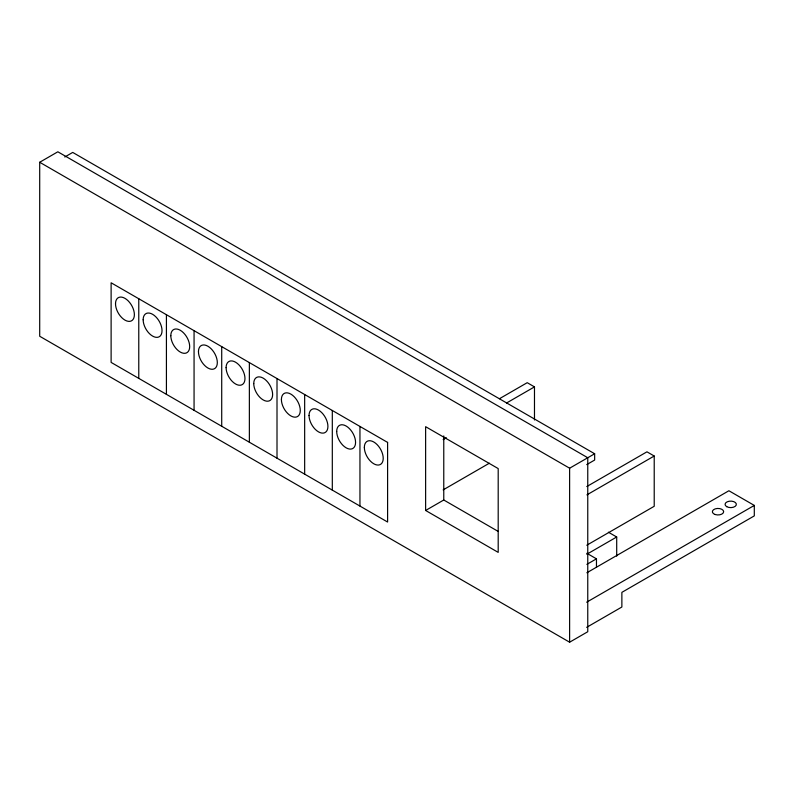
<?xml version="1.0" encoding="UTF-8"?>
<svg xmlns="http://www.w3.org/2000/svg" width="794" height="794" viewBox="0 0 794 794"><rect width="100%" height="100%" fill="white"/><g stroke="black" fill="none" stroke-linecap="round" stroke-linejoin="round"><path stroke-width="1.19" d="M39.7 162.264L57.843 151.793L587.759 457.741L587.759 631.736L569.616 642.207L39.7 336.259L39.7 162.264L569.616 468.212L594.656 453.761L594.656 460.044L586.736 464.609M64.8 156.994L72.72 152.418L594.656 453.761M499.446 398.727L527.216 382.688L534.481 386.886L534.481 419.986M443.151 439.608L446.377 437.752M506.542 403.015L534.481 386.886M443.151 489.888L489.352 463.21M425.624 510.473L498.195 552.376L498.195 468.579L425.624 426.686L425.624 510.473L443.767 500.002L498.195 531.424M586.786 486.553L646.951 451.826L654.216 456.014L654.216 506.284L586.766 545.23M586.905 494.87L654.216 456.014M586.816 554.252L616.7 536.992L616.7 556.147M586.865 564.375L596.463 558.837L596.463 567.214M586.865 572.762L728.902 490.752L754.3 505.421L754.3 515.892L621.871 592.354L621.871 607.013L586.647 627.349M586.647 602.209L754.3 505.421M608.403 532.208L616.7 536.992M586.835 553.269L596.463 558.837M569.616 468.212L569.616 642.207M443.767 435.926L443.767 500.002M359.95 426.438L359.95 506.076M332.309 410.478L332.309 490.116M304.658 394.519L304.658 474.157M277.007 378.549L277.007 458.188M249.366 362.59L249.366 442.228M221.715 346.631L221.715 426.269M194.064 330.671L194.064 410.3M166.422 314.702L166.422 394.34M138.771 298.743L138.771 378.381M387.601 442.407L111.12 282.783L111.12 362.411L387.601 522.035L387.601 442.407M726.728 506.671A5.647 3.255 0 0 0 736.167 505.212A5.647 3.255 0 0 0 729.259 501.222A5.647 3.255 0 0 0 726.728 506.671M715.196 514.522A5.647 3.255 0 0 0 723.662 511.703A5.647 3.255 0 0 0 715.196 508.875A5.647 3.255 0 0 0 715.196 514.522M364.347 447.439A13.339 7.702 60 0 0 378.5 465.046A13.339 7.702 60 0 0 378.5 446.178A13.339 7.702 60 0 0 364.347 447.439M336.696 431.479A13.339 7.702 60 0 0 350.849 449.086A13.339 7.702 60 0 0 350.849 430.219A13.339 7.702 60 0 0 336.696 431.479M309.045 415.52A13.339 7.702 60 0 0 323.198 433.117A13.339 7.702 60 0 0 323.198 414.25A13.339 7.702 60 0 0 309.045 415.52M281.404 399.561A13.339 7.702 60 0 0 295.557 417.158A13.339 7.702 60 0 0 295.557 398.29A13.339 7.702 60 0 0 281.404 399.561M253.752 383.591A13.339 7.702 60 0 0 267.906 401.198A13.339 7.702 60 0 0 267.906 382.331A13.339 7.702 60 0 0 253.752 383.591M226.101 367.632A13.339 7.702 60 0 0 240.254 385.239A13.339 7.702 60 0 0 240.254 366.371A13.339 7.702 60 0 0 226.101 367.632M198.46 351.673A13.339 7.702 60 0 0 212.603 369.27A13.339 7.702 60 0 0 212.603 350.402A13.339 7.702 60 0 0 198.46 351.673M170.809 335.703A13.339 7.702 60 0 0 184.962 353.31A13.339 7.702 60 0 0 184.962 334.443A13.339 7.702 60 0 0 170.809 335.703M143.158 319.744A13.339 7.702 60 0 0 157.311 337.351A13.339 7.702 60 0 0 157.311 318.483A13.339 7.702 60 0 0 143.158 319.744M115.517 303.784A13.339 7.702 60 0 0 129.66 321.381A13.339 7.702 60 0 0 129.66 302.514A13.339 7.702 60 0 0 115.517 303.784"/></g></svg>
